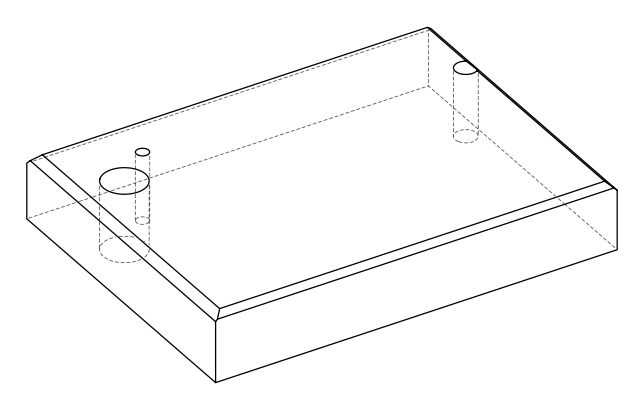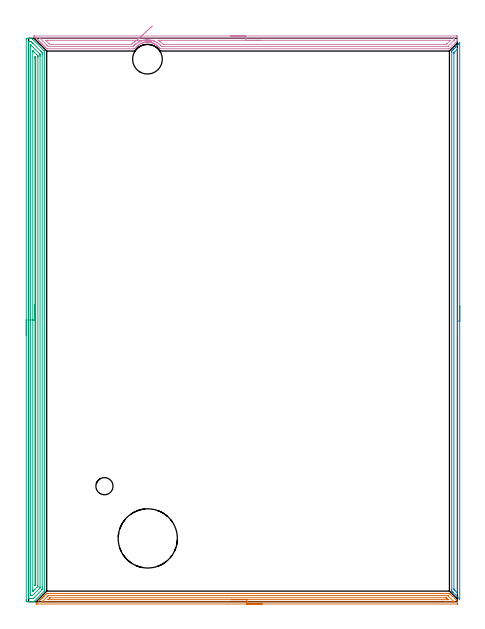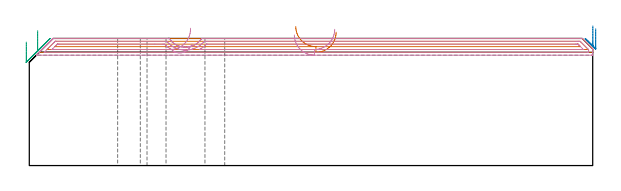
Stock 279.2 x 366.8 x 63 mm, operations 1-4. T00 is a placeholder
(PLAN: 10 operations, 5 tool changes, 37.6 min)
(1 AREA_MILL | FG_CHAMFER_SURFACE | UGT0205_001 | 6.64 min | 6617 mm3)
(2 AREA_MILL_1 | FG_CHAMFER_SURFACE_1 | UGT0205_001 | 5.91 min | 4884 mm3)
(3 AREA_MILL_2 | FG_CHAMFER_SURFACE_2 | UGT0205_001 | 14.65 min | 25340 mm3)
(4 AREA_MILL_3 | FG_CHAMFER_SURFACE_3 | UGT0205_001 | 6.8 min | 9238 mm3)
(5 MILL_THROUGH_HOLE_FROM_SOLID_MATERIAL | STEP1HOLE_1 | UGT0201_004 | Circular | 2.68 min | 73356 mm3)
(6 SPOT_DRILL | STEP1HOLE | NXT0321_9005460120000 | 0.05 min | 176 mm3)
(7 SPOT_DRILL_1 | STEP1HOLE_2 | NXT0321_9005460120000 | 0.03 min | 0 mm3)
(8 DRILL_THROUGH_HOLE_INTO_CENTER | STEP1HOLE | NXT0301_083 | 0.28 min | 6021 mm3)
(9 DRILL_TO_ENLARGE_THROUGH_HOLE | STEP1HOLE | UGT0301_260 | 0.29 min | 12113 mm3)
(10 DRILL_THROUGH_HOLE_INTO_CENTER_1 | STEP1HOLE_2 | NXT0301_083 | 0.28 min | 6188 mm3)
(TOOL UGT0205_001 | Chamfer Mill 20 x 3 x 45 deg. | D20 FL50 Z2)
(TOOL UGT0201_004 | End Mill 32 mm | D32 FL53 Z6)
(TOOL NXT0321_9005460120000 | NC Spot Drill, 142deg, 12mm, Carbide, Uncoated | D12 PA142 FL30 Z2)
(TOOL NXT0301_083 | Carbide Drill 11.2mm [860.1-1120-056A1-MM 2214] | D11.2 PA140 FL72 Z2)
(TOOL UGT0301_260 | Twist Drill 19.3 mm | D19.3 PA118 FL140 Z2)
(OP 1 AREA_MILL)
G17 G21 G94 G90
T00 M6
G54
G17 G0 G90 X152.05 Y-1.5 S1061 M3
G43 Z73. H0
Z66.1
G94 G1 X152.012 Z65.228 F250.
X151.898 Z64.364
X151.709 Z63.512
X151.447 Z62.68
X151.113 Z61.874
X150.71 Z61.1
X150.241 Z60.364
X149.71 Z59.672
X149.121 Z59.029
X148.478 Z58.44
X147.786 Z57.908
X147.05 Z57.44
X146.276 Z57.037
X145.47 Z56.703
X144.638 Z56.441
X143.786 Z56.252
X142.921 Z56.138
X142.05 Z56.1
X5.088
X5.059 Y-1.499 Z56.101
X4.919 Y-1.493 Z56.106
X5.059 Y-1.341 Z56.259
X5.951 Y-0.448 Z57.151
X7.619 Y1.22 Z58.818
X7.736 Y1.338 Z58.935
X7.911 Y1.512 Z59.11
X8.183 Y1.784 Z59.382
X8.347 Y1.95 Z59.545
X8.509 Y2.11 Z59.708
X8.629 Y2.23 Z59.828
X8.786 Y2.388 Z59.983
X8.94 Y2.541 Z60.139
X9.075 Y2.676 Z60.274
X9.224 Y2.827 Z60.422
X9.37 Y2.972 Z60.569
X9.521 Y3.122 Z60.72
X9.663 Y3.265 Z60.86
X9.801 Y3.402 Z61.
X9.967 Y3.569 Z61.166
X10.101 Y3.703 Z61.299
X10.232 Y3.833 Z61.43
X11.416 Y5.018 Z62.615
X11.752 Y5.351 Z62.95
X11.799 Y5.393 Z62.993
X11.839 Y5.395 Z62.995
X12.645 Y5.4 Z63.
X273.24
X274.002 Y5.395 Z62.99
X274.132 Y5.268 Z62.865
X274.382 Y5.018 Z62.617
X278.766 Y0.635 Z58.232
X279.161 Y0.239 Z57.839
X279.19 Y0.21 Z57.81
X279.198 Y0.2 Z57.799
X279.2 Y0.197 Z57.797
Y-1.118 Z56.477
Y-1.43 Z56.166
X279.197 Y-1.491 Z56.105
X279.041 Y-1.5 Z56.1
X142.05
Y-0.086 Z57.514
X9.522 Y-0.085 Z57.515
X9.075 Y-0.082 Z57.518
X8.91 Y-0.079 Z57.521
X8.79 Y-0.071 Z57.529
X8.843 Y-0.013 Z57.587
X8.911 Y0.059 Z57.659
X9.075 Y0.225 Z57.825
X9.282 Y0.432 Z58.032
X12.114 Y3.265 Z60.865
X12.378 Y3.527 Z61.127
X12.645 Y3.792 Z61.392
X12.825 Y3.964 Z61.564
X12.853 Y3.979 Z61.579
X12.895 Y3.981 Z61.581
X12.987 Y3.984 Z61.584
X13.17 Y3.985 Z61.585
X13.537 Y3.986 Z61.586
X272.347 Y3.985 Z61.585
X272.507
X272.873 Y3.98 Z61.58
X272.959 Y3.979 Z61.579
X273.083 Y3.86 Z61.46
X273.24 Y3.709 Z61.309
X276.81 Y0.14 Z57.74
X276.969 Y-0.022 Z57.578
X276.994 Y-0.05 Z57.55
X277.014 Y-0.074 Z57.526
X276.996 Y-0.079 Z57.521
X276.81 Y-0.083 Z57.517
X276.65 Y-0.085 Z57.515
X275.917 Y-0.086 Z57.514
X271.734
X142.05
Y1.328 Z58.928
X12.656 Y1.329 Z58.929
X12.645 Y1.331 Z58.931
X12.641 Y1.333 Z58.933
Y1.338 Z58.938
X12.645 Y1.345 Z58.945
X13.688 Y2.388 Z59.988
X13.839 Y2.531 Z60.131
X13.867 Y2.556 Z60.156
X13.933 Y2.565 Z60.165
X14.057 Y2.568 Z60.168
X14.244 Y2.571 Z60.171
X271.642
X271.766 Y2.57 Z60.17
X271.865 Y2.567 Z60.167
X271.925 Y2.564 Z60.164
X271.945 Y2.547 Z60.147
X272.11 Y2.388 Z59.988
X272.347 Y2.153 Z59.753
X272.989 Y1.512 Z59.112
X273.077 Y1.421 Z59.021
X273.129 Y1.365 Z58.965
X273.149 Y1.342 Z58.942
X273.093 Y1.335 Z58.935
X272.721 Y1.33 Z58.93
X272.534 Y1.329 Z58.929
X142.05 Y1.328 Z58.928
X141.178 Z58.967
X140.313 Z59.08
X139.462 Z59.269
X138.63 Z59.532
X137.824 Z59.865
X137.05 Z60.268
X136.314 Z60.737
X135.622 Z61.268
X134.979 Z61.857
X134.389 Z62.501
X133.858 Z63.193
X133.39 Z63.928
X132.987 Z64.702
X132.653 Z65.508
X132.391 Z66.34
X132.202 Z67.192
X132.088 Z68.057
X132.05 Z68.928
G0 Z73.
M5
M2
(OP 2 AREA_MILL_1)
G17 G21 G94 G90
T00 M6
G54
G17 G0 G90 X280.7 Y192.7 S1061 M3
G43 Z73. H0
Z67.8
G94 G1 Y192.662 Z66.928 F250.
Y192.548 Z66.063
Y192.359 Z65.212
Y192.097 Z64.38
Y191.763 Z63.574
Y191.36 Z62.8
Y190.891 Z62.064
Y190.36 Z61.372
Y189.771 Z60.729
Y189.128 Z60.14
Y188.436 Z59.608
Y187.7 Z59.14
Y186.926 Z58.737
Y186.12 Z58.403
Y185.288 Z58.141
Y184.436 Z57.952
Y183.571 Z57.838
Y182.7 Z57.8
Y1.868
X280.693 Y1.719 Z57.806
X280.534 Y1.867 Z57.966
X280.524 Y1.876 Z57.976
X276.514 Y5.885 Z61.984
X276.344 Y6.054 Z62.151
X276.179 Y6.22 Z62.318
X276.067 Y6.332 Z62.431
X275.905 Y6.493 Z62.59
X275.621 Y6.778 Z62.875
X275.505 Y6.898 Z62.991
X275.5 Y7.671 Z63.
Y357.729
X275.505 Y358.502 Z62.991
X275.621 Y358.622 Z62.875
X275.905 Y358.905 Z62.595
X275.95 Y358.95 Z62.55
X276.216 Y359.217 Z62.282
X276.344 Y359.346 Z62.152
X276.7 Y359.7 Z61.8
X276.874 Y359.874 Z61.626
X277.109 Y360.11 Z61.389
X277.222 Y360.224 Z61.274
X277.798 Y360.798 Z60.701
X278.002 Y361.003 Z60.496
X278.1 Y361.102 Z60.396
X278.3 Y361.301 Z60.199
X278.373 Y361.373 Z60.127
X278.978 Y361.98 Z59.518
X279.209 Y362.209 Z59.291
X279.856 Y362.858 Z58.64
X280.045 Y363.045 Z58.455
X280.087 Y363.087 Z58.413
X280.631 Y363.632 Z57.867
X280.683 Y363.682 Z57.815
X280.695 Y363.684 Z57.804
X280.699 Y363.682 Z57.799
X280.7 Y182.7 Z57.8
X279.286 Z59.214
X279.285 Y6.019 Z59.215
X279.284 Y5.885 Z59.216
X279.281 Y5.64 Z59.219
X279.279 Y5.593 Z59.221
X279.253 Y5.609 Z59.247
X279.206 Y5.652 Z59.294
X278.966 Y5.885 Z59.534
X277.661 Y7.189 Z60.839
X277.183 Y7.671 Z61.317
X277.018 Y7.844 Z61.482
X276.921 Y7.961 Z61.579
X276.919 Y8.051 Z61.581
X276.915 Y8.43 Z61.585
Y356.836
X276.917 Y357.215 Z61.583
X276.92 Y357.405 Z61.58
X276.921 Y357.449 Z61.579
X276.938 Y357.476 Z61.562
X276.983 Y357.525 Z61.517
X277.179 Y357.729 Z61.321
X279.062 Y359.611 Z59.438
X279.196 Y359.74 Z59.304
X279.273 Y359.811 Z59.227
X279.279 Y359.812 Z59.221
X279.281 Y359.765 Z59.219
X279.284 Y359.65 Z59.216
X279.285 Y359.515 Z59.215
X279.286 Y359.354 Z59.214
Y182.7
Y181.828 Z59.252
Y180.963 Z59.366
Y180.112 Z59.555
Y179.28 Z59.817
Y178.474 Z60.151
Y177.7 Z60.554
Y176.964 Z61.023
Y176.272 Z61.554
Y175.629 Z62.143
Y175.039 Z62.786
Y174.508 Z63.478
Y174.04 Z64.214
Y173.637 Z64.988
Y173.303 Z65.794
Y173.041 Z66.626
Y172.852 Z67.478
Y172.738 Z68.343
Y172.7 Z69.214
G0 Z73.
M5
M2
(OP 3 AREA_MILL_2)
G17 G21 G94 G90
T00 M6
G54
G17 G0 G90 X-1.5 Y173.4 S1061 M3
G43 Z73. H0
Z61.2
G94 G1 Y173.438 Z60.328 F250.
Y173.552 Z59.464
Y173.741 Z58.612
Y174.003 Z57.78
Y174.337 Z56.974
Y174.74 Z56.2
Y175.208 Z55.464
Y175.74 Z54.772
Y176.329 Z54.129
Y176.972 Z53.54
Y177.664 Z53.008
Y178.4 Z52.54
Y179.174 Z52.137
Y179.98 Z51.803
Y180.812 Z51.541
Y181.664 Z51.352
Y182.528 Z51.238
Y183.4 Z51.2
Y365.848
X-1.499 Y366.176 Z51.201
X-1.493 Y366.735 Z51.203
X-1.491 Y366.792 Z51.205
X-0.937 Y366.8 Z51.758
X-0.4 Z52.297
X-0.047 Z52.649
X0.49 Z53.186
X0.842 Z53.537
X1.933 Z54.631
X1.954 Y366.799 Z54.652
X1.994 Y366.795 Z54.691
X2.029 Y366.772 Z54.727
X2.612 Y366.188 Z55.312
X9.774 Y359.026 Z62.474
X10.057 Y358.743 Z62.756
X10.3 Y358.495 Z62.985
Y358.132 Z63.
Y7.774
X10.293 Y6.899 Z62.993
X10.278 Y6.88 Z62.978
X10.181 Y6.781 Z62.879
X3.511 Y0.111 Z56.208
X3.408 Y0.01 Z56.104
X3.158 Y0. Z55.858
X2.436 Z55.136
X1.732 Z54.427
X0.49 Z53.187
X-0.937 Y0.001 Z51.759
X-1.172 Y0.003 Z51.523
X-1.491 Y0.008 Z51.205
X-1.494 Y0.064 Z51.203
X-1.499 Y0.624 Z51.201
X-1.5 Y1.19 Z51.2
Y183.4
X-0.086 Z52.614
Y363.534
X-0.083 Y364.389 Z52.617
X-0.082 Y364.423 Z52.618
X-0.047 Y364.79 Z52.653
X0.435 Y364.797 Z53.135
X0.842 Y364.798 Z53.542
X1.326 Y364.796 Z54.026
X1.525 Y364.79 Z54.225
X1.732 Y364.607 Z54.432
X1.958 Y364.389 Z54.658
X2.621 Y363.729 Z55.321
X2.856 Y363.495 Z55.556
X7.958 Y358.392 Z60.658
X8.216 Y358.132 Z60.916
X8.847 Y357.491 Z61.547
X8.88 Y357.238 Z61.58
X8.882 Y357.203 Z61.582
X8.886 Y356.345 Z61.586
Y356.306
Y9.561
X8.884 Y8.668 Z61.584
Y8.631
X8.847 Y7.909 Z61.547
X8.783 Y7.838 Z61.483
X8.723 Y7.774 Z61.423
X3.361 Y2.411 Z56.061
X2.984 Y2.046 Z55.684
X2.927 Y2.01 Z55.627
X2.826 Y2.006 Z55.526
X2.621 Y2.003 Z55.321
X2.141 Y2. Z54.841
X1.732 Z54.432
X0.359 Y2.003 Z53.059
X-0.047 Y2.01 Z52.653
X-0.082 Y2.411 Z52.618
X-0.084 Y2.448 Z52.616
X-0.086 Y3.305 Z52.614
Y183.4
X1.328 Z54.028
X1.329 Y361.707 Z54.029
X1.33 Y362.111 Z54.03
X1.334 Y362.517 Z54.034
X1.335 Y362.553 Z54.035
X1.373 Y362.52 Z54.073
X1.455 Y362.442 Z54.155
X1.578 Y362.322 Z54.278
X1.732 Y362.169 Z54.432
X7.068 Y356.832 Z59.768
X7.31 Y356.587 Z60.01
X7.431 Y356.461 Z60.131
X7.458 Y356.431 Z60.158
X7.464 Y356.4 Z60.164
X7.466 Y356.345 Z60.166
X7.47 Y355.941 Z60.17
X7.471 Y355.451 Z60.171
Y355.046
Y9.561
X7.47 Y9.158 Z60.17
X7.467 Y9.035 Z60.167
X7.465 Y8.978 Z60.165
X7.118 Y8.618 Z59.818
X2.66 Y4.16 Z55.36
X2.621 Y4.123 Z55.321
X2.527 Y4.039 Z55.227
X2.49 Y4.01 Z55.19
X2.448 Y4.007 Z55.148
X2.275 Y4.003 Z54.975
X1.929 Y4. Z54.629
X1.732 Y4.002 Z54.432
X1.534 Y4.005 Z54.234
X1.402 Y4.01 Z54.102
X1.335 Y4.023 Z54.035
X1.333 Y4.064 Z54.033
X1.331 Y4.199 Z54.031
X1.329 Y4.604 Z54.029
X1.328 Y183.4 Z54.028
X2.743 Z55.443
Y358.447
X2.744 Y358.604 Z55.444
X2.747 Y358.681 Z55.447
X2.749 Y358.689 Z55.449
X2.753 Y358.688 Z55.453
X2.785 Y358.66 Z55.485
X3.319 Y358.132 Z56.019
X3.511 Y357.941 Z56.211
X5.107 Y356.345 Z57.807
X5.289 Y356.161 Z57.989
X5.995 Y355.451 Z58.695
X6.042 Y355.397 Z58.742
X6.05 Y355.353 Z58.75
X6.053 Y355.258 Z58.753
X6.056 Y355.065 Z58.756
X6.057 Y354.679 Z58.757
Y354.557
Y10.578
X6.05 Y10.025 Z58.75
X6.032 Y9.993 Z58.732
X5.981 Y9.937 Z58.681
X5.895 Y9.847 Z58.595
X5.613 Y9.561 Z58.313
X3.825 Y7.774 Z56.525
X2.931 Y6.88 Z55.631
X2.8 Y6.75 Z55.5
X2.774 Y6.727 Z55.474
X2.751 Y6.711 Z55.451
X2.75 Y6.712 Z55.45
X2.746 Y6.755 Z55.446
X2.744 Y6.88 Z55.444
X2.743 Y7.271 Z55.443
Y7.652
Y183.4
X4.157 Z56.857
X4.158 Y353.907 Z56.858
X4.162 Y354.557 Z56.862
X4.164 Y354.794 Z56.864
X4.4 Y354.593 Z57.1
X4.438 Y354.557 Z57.138
X4.636 Y354.32 Z57.336
X4.641 Y353.663 Z57.341
X4.642 Y353.42 Z57.342
X4.643 Y11.999 Z57.343
X4.639 Y11.349 Z57.339
X4.637 Y11.111 Z57.337
X4.629 Y11.039 Z57.329
X4.58 Y10.987 Z57.28
X4.4 Y10.801 Z57.1
X4.227 Y10.63 Z56.927
X4.185 Y10.592 Z56.885
X4.163 Y10.575 Z56.863
X4.16 Y10.605 Z56.86
X4.158 Y10.632 Z56.858
X4.157 Y10.652 Z56.857
Y10.7
Y183.4
Y184.272 Z56.895
Y185.136 Z57.009
Y185.988 Z57.198
Y186.82 Z57.46
Y187.626 Z57.794
Y188.4 Z58.197
Y189.136 Z58.665
Y189.828 Z59.196
Y190.471 Z59.786
Y191.06 Z60.429
Y191.592 Z61.121
Y192.06 Z61.857
Y192.463 Z62.631
Y192.797 Z63.437
Y193.059 Z64.269
Y193.248 Z65.12
Y193.362 Z65.985
Y193.4 Z66.857
G0 Z73.
M5
M2
(OP 4 AREA_MILL_3)
G17 G21 G94 G90
T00 M6
G54
G17 G0 G90 X131.35 Y368.3 S1061 M3
G43 Z73. H0
Z64.7
G94 G1 X131.388 Z63.828 F250.
X131.502 Z62.964
X131.691 Z62.112
X131.953 Z61.28
X132.287 Z60.474
X132.69 Z59.7
X133.159 Z58.964
X133.69 Z58.272
X134.279 Z57.629
X134.922 Z57.04
X135.614 Z56.509
X136.35 Z56.04
X137.124 Z55.637
X137.93 Z55.303
X138.762 Z55.041
X139.614 Z54.852
X140.479 Z54.738
X141.35 Z54.7
X278.573
X278.727 Y368.298 Z54.702
X279.198 Y368.291 Z54.705
X279.2 Y368.072 Z54.925
Y367.714 Z55.282
Y367.181 Z55.815
Y366.823 Z56.172
Y366.107 Z56.893
Y365.757 Z57.243
Y365.398 Z57.595
X279.198 Y365.218 Z57.774
X279.191 Y365.189 Z57.803
X279.041 Y365.041 Z57.958
X274.104 Y360.103 Z62.896
X274.005 Y360.006 Z62.991
X273.21 Y360. Z63.
X85.477
X85.469 Y360.004 Z62.995
X85.456 Y360.012 Z62.987
X85.153 Y360.433 Z62.567
X85.034 Y360.586 Z62.414
X84.806 Y360.878 Z62.12
X84.676 Y361.031 Z61.966
X84.621 Y361.097 Z61.901
X84.285 Y361.45 Z61.548
X83.968 Y361.764 Z61.234
X83.728 Y361.981 Z61.017
X83.301 Y362.324 Z60.676
X83.244 Y362.367 Z60.633
X82.865 Y362.65 Z60.35
X82.835 Y362.671 Z60.328
X82.392 Y362.949 Z60.05
X82.203 Y363.059 Z59.941
X81.941 Y363.209 Z59.789
X81.61 Y363.377 Z59.62
X81.275 Y363.534 Z59.463
X81.048 Y363.627 Z59.368
X80.603 Y363.792 Z59.202
X80.278 Y363.9 Z59.098
X80.154 Y363.94 Z59.058
X80.114 Y363.951 Z59.046
X79.709 Y364.061 Z58.937
X79.309 Y364.15 Z58.848
X79.261 Y364.161 Z58.837
X79.22 Y364.167 Z58.829
X78.815 Y364.238 Z58.76
X78.61 Y364.264 Z58.735
X78.368 Y364.293 Z58.702
X78.326 Y364.295 Z58.698
X77.92 Y364.327 Z58.667
X77.731 Y364.333 Z58.656
X77.474 Y364.346 Z58.651
X77.432 Y364.345 Z58.652
X77.422 Y364.346
X77.374 Y364.344 Z58.651
X77.172 Y364.339 Z58.657
X77.127 Z58.66
X77.028 Y364.337 Z58.662
X76.581 Y364.308 Z58.688
X76.538 Y364.303 Z58.692
X76.439 Y364.293 Z58.704
X76.375 Y364.287 Z58.712
X76.134 Y364.26 Z58.738
X75.688 Y364.189 Z58.806
X75.488 Y364.15 Z58.849
X75.311 Y364.114 Z58.886
X75.24 Y364.099 Z58.9
X74.794 Y363.985 Z59.013
X74.346 Y363.846 Z59.152
X73.901 Y363.685 Z59.31
X73.856 Y363.667 Z59.328
X73.528 Y363.535 Z59.464
X73.176 Y363.365 Z59.635
X73.007 Y363.284 Z59.716
X72.962 Y363.259 Z59.741
X72.557 Y363.036 Z59.961
X72.114 Y362.769 Z60.229
X72.068 Y362.738 Z60.26
X71.936 Y362.649 Z60.349
X71.574 Y362.383 Z60.615
X71.221 Y362.106 Z60.894
X71.017 Y361.922 Z61.073
X70.838 Y361.764 Z61.234
X70.327 Y361.257 Z61.742
X70.28 Y361.202 Z61.796
X70.134 Y361.031 Z61.963
X70.001 Y360.877 Z62.119
X69.434 Y360.14 Z62.858
X69.386 Y360.073 Z62.927
X69.338 Y360.007 Z62.993
X68.492 Y360. Z63.
X12.172
X11.797 Y360.005 Z62.991
X11.681 Y360.118 Z62.879
X11.213 Y360.586 Z62.411
X11.149 Y360.65 Z62.349
X10.981 Y360.819 Z62.18
X10.916 Y360.883 Z62.114
X10.853 Y360.946 Z62.053
X10.683 Y361.117 Z61.882
X10.619 Y361.18 Z61.817
X10.557 Y361.242 Z61.757
X10.385 Y361.415 Z61.584
X10.322 Y361.477 Z61.52
X10.261 Y361.538 Z61.461
X10.087 Y361.713 Z61.286
X10.025 Y361.774 Z61.223
X9.965 Y361.834 Z61.165
X9.789 Y362.011 Z60.988
X9.728 Y362.071 Z60.926
X9.669 Y362.13 Z60.869
X9.491 Y362.309 Z60.69
X9.431 Y362.368 Z60.629
X9.373 Y362.426 Z60.573
X9.193 Y362.607 Z60.392
X9.134 Y362.665 Z60.332
X9.077 Y362.722 Z60.277
X8.895 Y362.905 Z60.094
X8.837 Y362.962 Z60.035
X8.781 Y363.018 Z59.98
X8.597 Y363.203 Z59.796
X8.54 Y363.259 Z59.738
X8.485 Y363.315 Z59.684
X8.299 Y363.501 Z59.498
X8.243 Y363.556 Z59.441
X8.189 Y363.611 Z59.388
X8.001 Y363.799 Z59.2
X7.946 Y363.853 Z59.144
X7.893 Y363.907 Z59.092
X7.703 Y364.097 Z58.902
X7.649 Y364.15 Z58.847
X7.597 Y364.203 Z58.796
X7.405 Y364.395 Z58.604
X7.352 Y364.447 Z58.55
X7.301 Y364.499 Z58.5
X7.107 Y364.693 Z58.306
X7.055 Y364.744 Z58.253
X7.005 Y364.795 Z58.204
X6.809 Y364.991 Z58.008
X6.758 Y365.041 Z57.956
X6.709 Y365.091 Z57.908
X6.511 Y365.289 Z57.71
X6.461 Y365.338 Z57.659
X6.413 Y365.387 Z57.612
X6.213 Y365.587 Z57.412
X6.164 Y365.635 Z57.362
X6.117 Y365.683 Z57.316
X5.915 Y365.885 Z57.114
X5.867 Y365.932 Z57.065
X5.821 Y365.979 Z57.02
X5.617 Y366.183 Z56.816
X5.57 Y366.229 Z56.768
X5.525 Y366.275 Z56.724
X5.319 Y366.481 Z56.518
X5.273 Y366.526 Z56.471
X5.229 Y366.571 Z56.428
X5.021 Y366.779 Z56.22
X4.976 Y366.823 Z56.174
X4.933 Y366.867 Z56.132
X4.723 Y367.077 Z55.922
X4.085 Y367.714 Z55.283
X3.965 Y367.835 Z55.164
X3.829 Y367.971 Z55.029
X3.639 Y368.16 Z54.838
X3.531 Y368.272 Z54.725
X3.517 Y368.294 Z54.703
X3.531 Y368.299 Z54.699
X3.735 Y368.3 Z54.7
X141.35
Y366.886 Z56.114
X276.786
X276.848 Y366.885 Z56.115
X276.974 Y366.882 Z56.118
X277.19 Y366.875 Z56.125
X277.192 Y366.823 Z56.177
X277.198 Y366.412 Z56.588
X277.193 Y365.932 Z57.068
X277.19 Y365.726 Z57.274
X277.175 Y365.636 Z57.364
X277.13 Y365.589 Z57.411
X276.786 Y365.236 Z57.764
X273.21 Y361.661 Z61.339
X273.116 Y361.571 Z61.429
X273.015 Y361.477 Z61.523
X272.373 Y361.42 Z61.58
X272.316 Y361.418 Z61.582
X271.484 Y361.414 Z61.586
X271.422
X88.159
X87.325 Y361.418 Z61.582
X87.265 Y361.421 Z61.579
X86.635 Y361.477 Z61.523
X86.371 Y361.771 Z61.229
X85.805 Y362.368 Z60.632
X85.477 Y362.684 Z60.316
X85.169 Y362.954 Z60.046
X84.789 Y363.259 Z59.741
X84.583 Y363.415 Z59.585
X84.031 Y363.809 Z59.191
X83.69 Y364.018 Z58.982
X83.463 Y364.15 Z58.85
X82.796 Y364.509 Z58.491
X82.125 Y364.818 Z58.182
X81.902 Y364.908 Z58.092
X81.846 Y364.93 Z58.07
X81.805 Y364.945 Z58.055
X81.539 Y365.041 Z57.959
X81.008 Y365.213 Z57.787
X80.764 Y365.284 Z57.716
X80.114 Y365.447 Z57.553
X79.601 Y365.552 Z57.448
X79.22 Y365.617 Z57.383
X78.563 Y365.696 Z57.304
X78.326 Y365.714 Z57.286
X77.613 Y365.752 Z57.248
X77.432 Y365.754 Z57.246
X76.732 Y365.738 Z57.262
X76.722
X76.703 Y365.736 Z57.264
X76.538 Y365.721 Z57.279
X75.916 Y365.661 Z57.339
X75.644 Y365.626 Z57.374
X75.139 Y365.544 Z57.456
X74.962 Y365.51 Z57.49
X74.75 Y365.464 Z57.536
X74.407 Y365.383 Z57.617
X73.856 Y365.231 Z57.769
X73.709 Y365.187 Z57.813
X73.26 Y365.041 Z57.959
X73.007 Y364.951 Z58.049
X72.962 Y364.934 Z58.066
X72.782 Y364.862 Z58.138
X72.334 Y364.663 Z58.337
X72.068 Y364.536 Z58.464
X71.809 Y364.408 Z58.592
X71.328 Y364.15 Z58.85
X71.23 Y364.095 Z58.905
X71.208 Y364.082 Z58.918
X71.174 Y364.061 Z58.939
X70.682 Y363.749 Z59.251
X70.28 Y363.468 Z59.532
X70.16 Y363.379 Z59.621
X70.005 Y363.259 Z59.741
X69.664 Y362.982 Z60.018
X69.386 Y362.74 Z60.26
X69.194 Y362.56 Z60.44
X68.997 Y362.368 Z60.632
X68.747 Y362.114 Z60.886
X68.492 Y361.84 Z61.16
X68.324 Y361.644 Z61.356
X68.183 Y361.477 Z61.523
X68.152 Y361.444 Z61.556
X68.139 Y361.432 Z61.568
X68.099 Y361.421 Z61.579
X67.661 Y361.414 Z61.586
X13.066 Y361.415 Z61.585
X13.004 Y361.416 Z61.584
X12.879 Y361.421 Z61.579
X12.833 Y361.428 Z61.572
X12.814 Y361.443 Z61.557
X12.776 Y361.477 Z61.523
X12.172 Y362.077 Z60.923
X11.882 Y362.368 Z60.632
X7.703 Y366.548 Z56.452
X7.431 Y366.823 Z56.177
X7.394 Y366.865 Z56.135
X7.384 Y366.879 Z56.121
X7.64 Y366.886 Z56.114
X141.35
Y365.472 Z57.528
X274.566 Y365.471 Z57.529
X274.142 Y365.041 Z57.959
X272.36 Y363.259 Z59.741
X272.316 Y363.215 Z59.785
X272.027 Y362.935 Z60.065
X271.945 Y362.856 Z60.144
X271.908 Y362.835 Z60.165
X271.849 Y362.833 Z60.167
X271.422 Y362.83 Z60.17
X270.959 Y362.829 Z60.171
X270.528 Y362.828 Z60.172
X88.159 Y362.829 Z60.171
X88.015
X87.9 Y362.832 Z60.168
X87.825 Y362.835 Z60.165
X87.789 Y362.84 Z60.16
X87.765 Y362.863 Z60.137
X87.366 Y363.259 Z59.741
X87.265 Y363.355 Z59.645
X86.43 Y364.092 Z58.908
X86.371 Y364.138 Z58.862
X86.356 Y364.15 Z58.85
X85.477 Y364.779 Z58.221
X85.07 Y365.041 Z57.959
X84.583 Y365.329 Z57.671
X84.39 Y365.445 Z57.555
X84.356 Y365.466 Z57.534
X84.465 Y365.471 Z57.529
X141.35 Y365.472 Z57.528
X142.222 Z57.567
X143.087 Z57.68
X143.938 Z57.869
X144.77 Z58.132
X145.576 Z58.465
X146.35 Z58.868
X147.086 Z59.337
X147.778 Z59.868
X148.421 Z60.457
X149.011 Z61.101
X149.542 Z61.793
X150.01 Z62.528
X150.413 Z63.302
X150.747 Z64.108
X151.009 Z64.94
X151.198 Z65.792
X151.312 Z66.657
X151.35 Z67.528
G0 Z73.
X80.657 Y374.854
Z60.218
G1 X80.274 Y374.502 Z59.517
X79.848 Y374.111 Z58.864
X79.381 Y373.683 Z58.264
X78.877 Y373.221 Z57.722
X78.341 Y372.728 Z57.241
X77.776 Y372.21 Z56.826
X77.186 Y371.669 Z56.479
X76.576 Y371.109 Z56.203
X75.951 Y370.535 Z56.
X75.315 Y369.952 Z55.872
X74.674 Y369.363 Z55.82
X74.031 Y368.773 Z55.844
X73.393 Y368.187 Z55.943
X72.763 Y367.61 Z56.118
X72.147 Y367.044 Z56.367
X71.549 Y366.496 Z56.688
X70.974 Y365.968 Z57.078
X70.426 Y365.466 Z57.534
X70.403 Y365.444 Z57.556
X70.331 Y365.399 Z57.601
X70.28 Y365.368 Z57.632
X70.073 Y365.247 Z57.753
X69.724 Y365.041 Z57.959
X69.516 Y364.912 Z58.088
X69.386 Y364.828 Z58.172
X68.986 Y364.548 Z58.452
X68.492 Y364.189 Z58.811
X68.47 Y364.172 Z58.828
X68.443 Y364.15 Z58.85
X67.987 Y363.763 Z59.237
X67.598 Y363.418 Z59.582
X67.516 Y363.34 Z59.66
X67.433 Y363.259 Z59.741
X67.066 Y362.899 Z60.101
X67.013 Y362.848 Z60.152
X66.919 Y362.835 Z60.165
X66.704 Y362.833 Z60.167
X66.241 Y362.83 Z60.171
X62.219 Y362.828 Z60.172
X14.854 Y362.829 Z60.171
X14.391 Y362.83 Z60.17
X13.96 Y362.834 Z60.166
X13.901 Y362.835 Z60.165
X13.869 Y362.843 Z60.157
X13.836 Y362.872 Z60.128
X13.702 Y363.001 Z59.999
X13.441 Y363.259 Z59.741
X11.66 Y365.041 Z57.959
X11.279 Y365.427 Z57.573
X11.25 Y365.465 Z57.535
X11.279 Y365.466 Z57.534
X11.742 Y365.47 Z57.53
X12.172 Y365.471 Z57.529
X12.635 Y365.472 Z57.528
X70.28 Y365.471 Z57.529
X70.426 Y365.466 Z57.534
X71.293 Y365.419 Z57.62
X72.15 Y365.372 Z57.78
X72.989 Y365.327 Z58.015
X73.804 Y365.282 Z58.322
X74.59 Y365.24 Z58.699
X75.339 Y365.199 Z59.143
X76.048 Y365.161 Z59.651
X76.709 Y365.125 Z60.218
X77.319 Y365.092 Z60.842
X77.871 Y365.062 Z61.516
X78.364 Y365.035 Z62.236
X78.791 Y365.012 Z62.996
X79.151 Y364.992 Z63.79
X79.44 Y364.977 Z64.613
X79.657 Y364.965 Z65.458
X79.799 Y364.957 Z66.319
X79.866 Y364.953 Z67.188
X79.857 Y364.954 Z68.061
G0 Z73.
M5
M2
